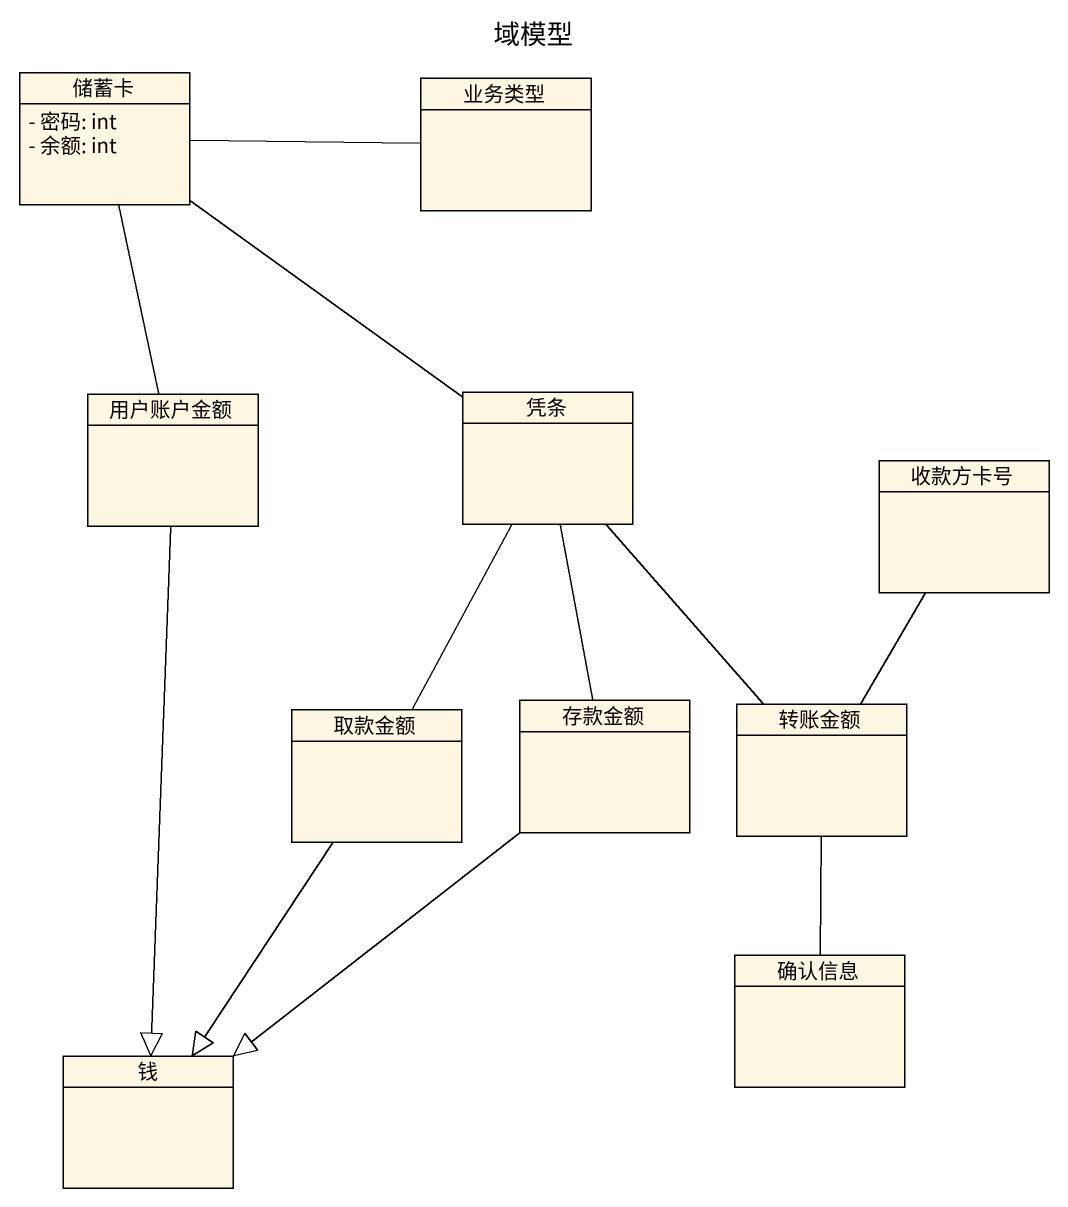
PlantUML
@startuml
title 域模型
hide circle
hide empty members
skinparam classAttributeIconSize 0
class 储蓄卡 {
  - 密码: int
  - 余额: int
}
class 业务类型
class 用户账户金额
class 凭条
class 收款方卡号
class 存款金额
class 转账金额
class 取款金额
class 确认信息
class 钱
储蓄卡 -right- 业务类型
储蓄卡 -- 用户账户金额
储蓄卡 -- 凭条
用户账户金额 --|> 钱
凭条 -- 存款金额
凭条 -- 转账金额
凭条 -- 取款金额
收款方卡号 -- 转账金额
存款金额 --|> 钱
转账金额 -- 确认信息
取款金额 --|> 钱
@enduml
